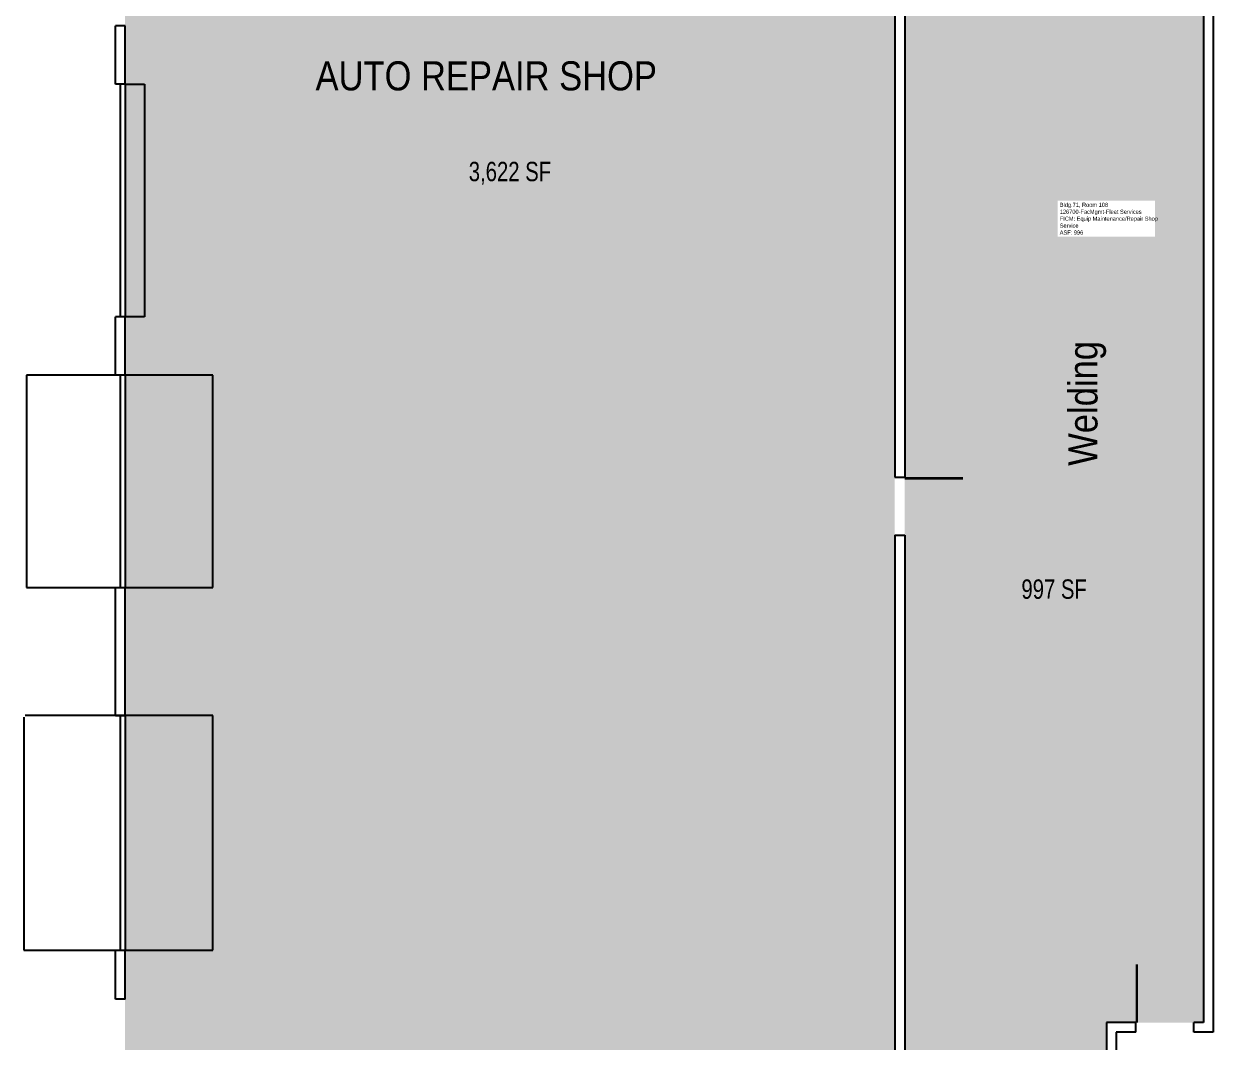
# Model space of a CAD drawing. Header units: inches. Extents: x -480 to 680, y -36 to 1710.
# Drawn here: x -57 to 680, y 487 to 1117 of the extents above; entities that cross this region are included whole.
import ezdxf
from ezdxf.enums import TextEntityAlignment as Align

# ---------------------------------------------------------------- set-up
doc = ezdxf.new("R2010")
doc.units = ezdxf.units.IN
doc.header["$LTSCALE"] = 50
doc.header["$MEASUREMENT"] = 0
for name, color, linetype in [('A-DOOR', 2, 'CONTINUOUS'), ('A-FLOR', 3, 'CONTINUOUS'), ('A-IDEN-RNUM', 7, 'CONTINUOUS'), ('A-IDEN-SNUM', 4, 'CONTINUOUS'), ('A-IDEN-TEXT', 4, 'CONTINUOUS'), ('A-IDEN-VNUM', 4, 'CONTINUOUS'), ('A-WALL', 5, 'CONTINUOUS'), ('AREA-TEXT', 3, 'CONTINUOUS'), ('Rooms-Category-Color', 7, 'CONTINUOUS'), ('Rooms-College-Color', 7, 'CONTINUOUS'), ('Rooms-Department-Color', 7, 'CONTINUOUS'), ('Rooms-Division-Color', 7, 'CONTINUOUS'), ('Rooms-Information', 7, 'CONTINUOUS')]:
    doc.layers.add(name, color=color, linetype=linetype)
doc.styles.add('CP_AREA', font='arial.ttf', dxfattribs={"height": 15})
doc.styles.add('CP_ROOMSNUMBER', font='arial.ttf', dxfattribs={"height": 1})
doc.styles.add('CP_ROOMVNUMBER', font='arial.ttf', dxfattribs={"width": 0.85, "height": 0.075})

msp = doc.modelspace()

# ---------------------------------------------------------------- hatches: boundary and pattern name
at = {"layer": 'Rooms-Category-Color', "true_color": 0xe3c5e1}
for points in [[(482.57, 1572.67), (6, 1572.67), (6, 1387.7), (6, 1367.5), (6, 1166.12), (6, 908.93), (6, 688.76), (6, 478.22), (384.12, 478.22), (395.02, 478.22), (482.57, 478.22)], [(613.73, 498.85), (673.73, 498.85), (673.73, 1178.13), (488.75, 1178.13), (488.75, 836.37), (488.75, 355.97), (613.73, 355.97)]]:
    msp.add_hatch(color=254, dxfattribs=at).paths.add_polyline_path(points)
at = {"layer": 'Rooms-College-Color', "true_color": 0x80bc67}
for points in [[(482.57, 1572.67), (6, 1572.67), (6, 1387.7), (6, 1367.5), (6, 1166.12), (6, 908.93), (6, 688.76), (6, 478.22), (384.12, 478.22), (395.02, 478.22), (482.57, 478.22)], [(613.73, 498.85), (673.73, 498.85), (673.73, 1178.13), (488.75, 1178.13), (488.75, 836.37), (488.75, 355.97), (613.73, 355.97)]]:
    msp.add_hatch(color=83, dxfattribs=at).paths.add_polyline_path(points)
at = {"layer": 'Rooms-Department-Color', "true_color": 0x80bc67}
for points in [[(482.57, 1572.67), (6, 1572.67), (6, 1387.7), (6, 1367.5), (6, 1166.12), (6, 908.93), (6, 688.76), (6, 478.22), (384.12, 478.22), (395.02, 478.22), (482.57, 478.22)], [(613.73, 498.85), (673.73, 498.85), (673.73, 1178.13), (488.75, 1178.13), (488.75, 836.37), (488.75, 355.97), (613.73, 355.97)]]:
    msp.add_hatch(color=83, dxfattribs=at).paths.add_polyline_path(points)
at = {"layer": 'Rooms-Division-Color', "true_color": 0x80bc67}
for points in [[(482.57, 1572.67), (6, 1572.67), (6, 1387.7), (6, 1367.5), (6, 1166.12), (6, 908.93), (6, 688.76), (6, 478.22), (384.12, 478.22), (395.02, 478.22), (482.57, 478.22)], [(613.73, 498.85), (673.73, 498.85), (673.73, 1178.13), (488.75, 1178.13), (488.75, 836.37), (488.75, 355.97), (613.73, 355.97)]]:
    msp.add_hatch(color=83, dxfattribs=at).paths.add_polyline_path(points)

# ---------------------------------------------------------------- linework, layer by layer
at = {"layer": 'A-DOOR'}
for p, q in [((3, 1079.5), (3, 935.5)), ((6, 1079.5), (6, 935.5)), ((3, 899.5), (3, 767.99)), ((6, 899.5), (6, 767.99)), ((3, 688.76), (3, 543.6)), ((6, 688.76), (6, 543.6))]:
    msp.add_line(p, q, dxfattribs=at)
for points in [[(0, 1151.5, 1.5, 1.5, 0), (-36, 1151.5, 0, 0, 0), (-36, 1152.25, 0, 0, 0.414214), (-0.75, 1115.5, 0, 0, 0.414214)], [(488.75, 835.62, 1.5, 1.5, 0), (524.75, 835.62, 0, 0, 0), (524.75, 836.37, 0, 0, -0.414214), (488.75, 800.37, 0, 0, -0.414214)], [(632.48, 498.85, 1.5, 1.5, 0), (632.48, 534.85, 0, 0, 0), (631.73, 534.85, 0, 0, -0.414214), (667.73, 498.85, 0, 0, -0.414214)], [(0, 481.22, 1.36, 1.36, 0), (-32.73, 481.22, 0, 0, 0), (-32.73, 480.54, 0, 0, -0.414214), (0, 513.26, 0, 0, -0.414214)]]:
    msp.add_lwpolyline(points, format="xyseb", dxfattribs=at)
at = {"layer": 'A-FLOR'}
for p, q in [((6, 1079.5), (18, 1079.5)), ((18, 1079.5), (18, 935.5)), ((18, 935.5), (6, 935.5)), ((-55, 899.5), (-55, 767.99)), ((60.28, 899.5), (-55, 899.5)), ((60.28, 767.99), (60.28, 899.5)), ((-55, 767.99), (60.28, 767.99)), ((-56.72, 687.82), (-56.72, 543.6)), ((60.28, 688.76), (-55.95, 688.76)), ((60.28, 543.6), (60.28, 688.76)), ((-56.72, 543.6), (60.28, 543.6))]:
    msp.add_line(p, q, dxfattribs=at)
at = {"layer": 'A-WALL'}
for p, q in [((482.57, 1494.49), (482.57, 836.37)), ((679.73, 1184.13), (679.73, 492.85)), ((488.75, 1178.13), (488.75, 836.37)), ((673.73, 1178.13), (673.73, 498.85)), ((6, 1115.5), (0, 1115.5)), ((0, 1079.5), (0, 1115.5)), ((6, 1079.5), (6, 1115.5)), ((6, 1079.5), (0, 1079.5)), ((0, 899.5), (0, 935.5)), ((6, 935.5), (0, 935.5)), ((6, 899.5), (6, 935.5)), ((6, 899.5), (0, 899.5)), ((482.57, 836.37), (488.75, 836.37)), ((482.57, 800.37), (482.57, 478.22)), ((482.57, 800.37), (488.75, 800.37)), ((488.75, 800.37), (488.75, 396.99)), ((0, 688.76), (0, 767.99)), ((0, 767.99), (6, 767.99)), ((6, 688.76), (6, 767.99)), ((0, 688.76), (6, 688.76)), ((0, 543.6), (6, 543.6)), ((0, 513.26), (0, 543.6)), ((6, 513.26), (6, 543.6)), ((6, 513.26), (0, 513.26)), ((613.73, 498.85), (613.73, 354.85)), ((631.73, 498.85), (613.73, 498.85)), ((631.73, 492.85), (631.73, 498.85)), ((673.73, 498.85), (667.73, 498.85)), ((667.73, 492.85), (667.73, 498.85)), ((619.73, 492.85), (619.73, 354.85)), ((631.73, 492.85), (619.73, 492.85)), ((679.73, 492.85), (667.73, 492.85))]:
    msp.add_line(p, q, dxfattribs=at)

# ---------------------------------------------------------------- texts
at = {"layer": 'A-IDEN-RNUM', "style": 'CP_ROOMSNUMBER', "width": 0.85}
msp.add_text('0108-00', height=1, dxfattribs=at).set_placement((593.28, 995.24), align=Align.MIDDLE)
at = {"layer": 'A-IDEN-SNUM', "style": 'CP_ROOMSNUMBER', "width": 0.85}
msp.add_text('0710010800', height=1, dxfattribs=at).set_placement((593.28, 995.24), align=Align.MIDDLE)
at = {"layer": 'A-IDEN-TEXT', "style": 'CP_ROOMVNUMBER', "width": 0.85}
msp.add_text('AUTO REPAIR SHOP', height=18, dxfattribs=at).set_placement((229.63, 1084.65), align=Align.MIDDLE)
msp.add_text('Welding', height=18, rotation=90, dxfattribs=at).set_placement((601.32, 881.97), align=Align.MIDDLE)
at = {"layer": 'A-IDEN-VNUM', "style": 'CP_ROOMVNUMBER', "width": 0.85}
msp.add_text('108', height=18, dxfattribs=at).set_placement((602.55, 995.24), align=Align.MIDDLE)
at = {"layer": 'AREA-TEXT', "style": 'CP_AREA', "width": 0.75}
for s, p in [('3,622 SF', (244.29, 1025.45)), ('997 SF', (581.24, 767.05))]:
    msp.add_text(s, height=12, dxfattribs=at).set_placement(p, align=Align.MIDDLE_CENTER)

# ---------------------------------------------------------------- next in the draw order: texts
at = {"layer": 'Rooms-Information', "insert": (584.72, 986.36), "char_height": 2.57143, "width": 57.6, "attachment_point": 7, "style": 'CP_ROOMVNUMBER', "bg_fill": 3, "box_fill_scale": 1.5, "bg_fill_color": 256, "bg_fill_true_color": 13158600, "bg_fill_transparency": 0}
msp.add_mtext('Bldg.71, Room 108^M^J126700-FacMgmt-Fleet Services^M^JFICM: Equip Maintenance/Repair Shop Service^M^JASF: 996', dxfattribs=at)

doc.saveas('drawing.dxf')
